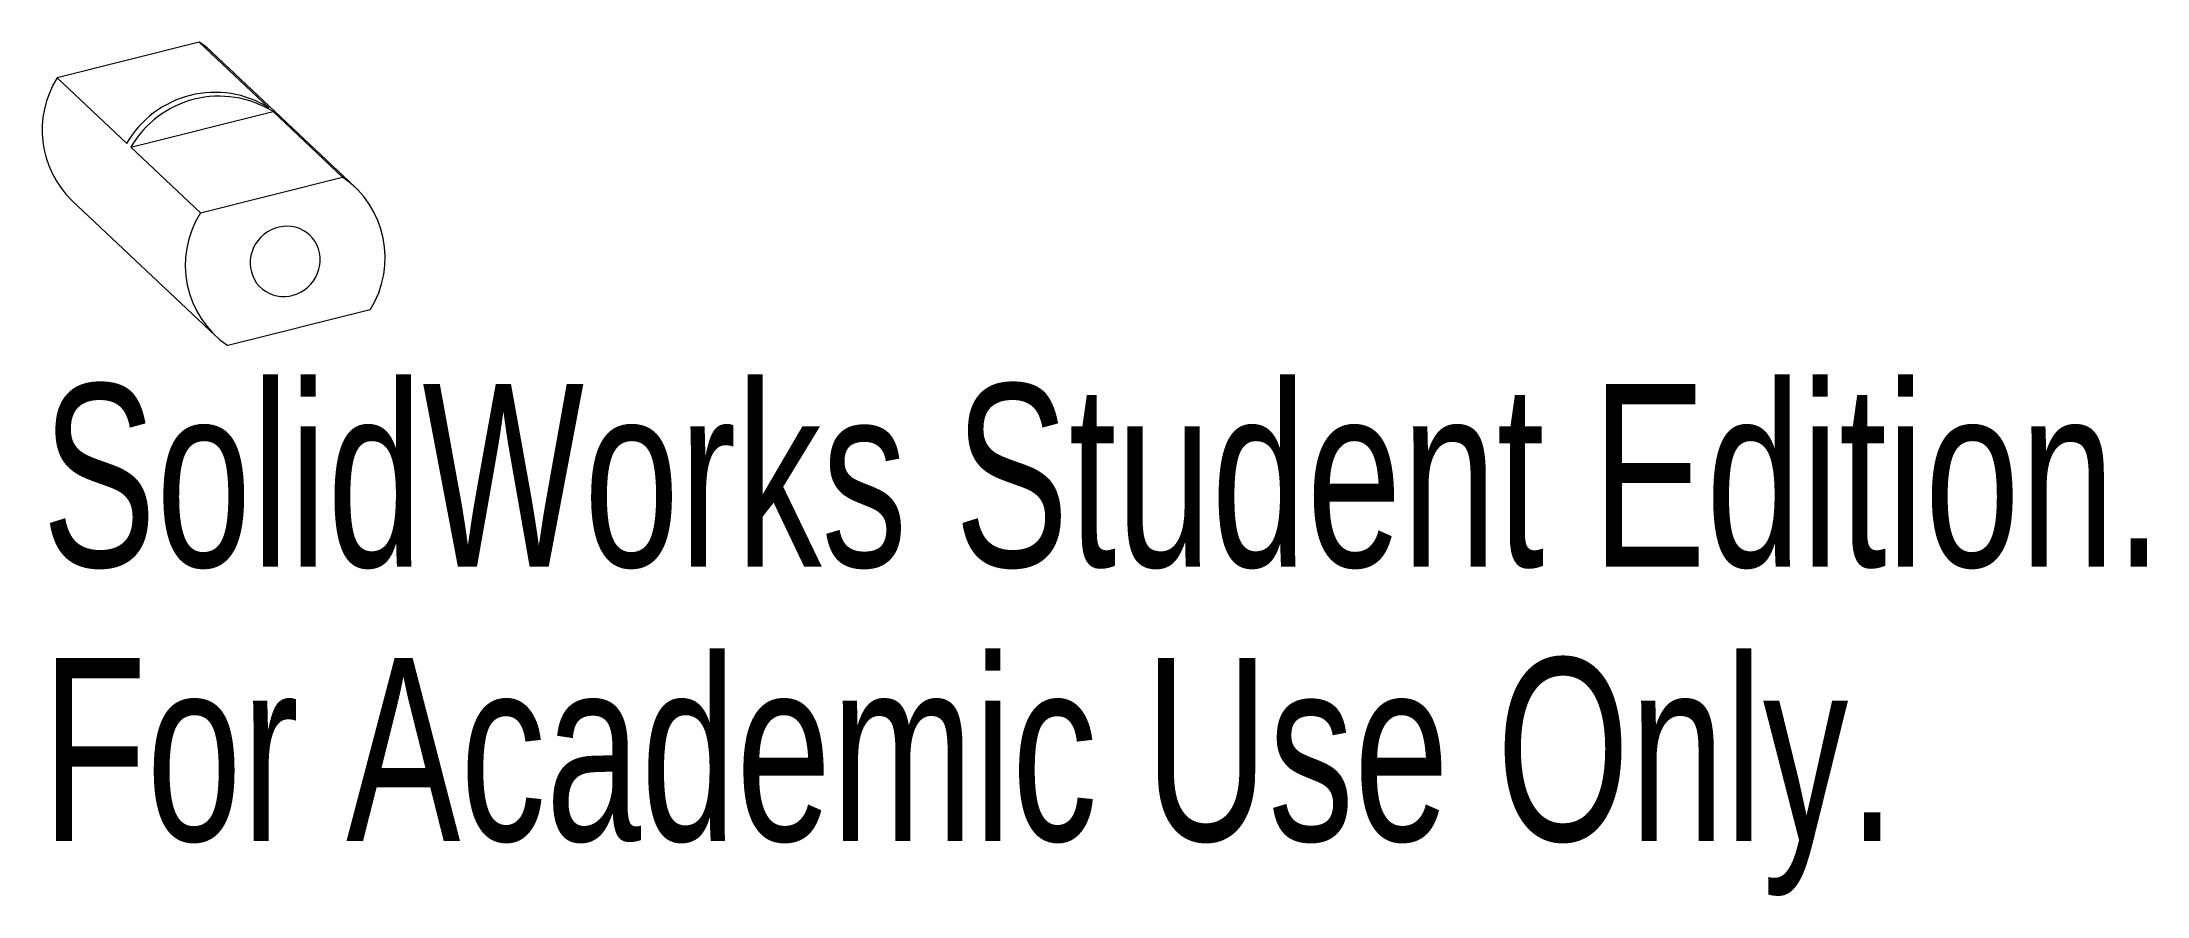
# Model space of a CAD drawing. Header units: inches. Extents: x -0.18 to 2.02, y -0.73 to 0.16.
import ezdxf

# ---------------------------------------------------------------- set-up
doc = ezdxf.new("R2010")
doc.units = ezdxf.units.IN
doc.header["$MEASUREMENT"] = 0
doc.styles.add('SLDTEXTSTYLE0', font='TXT', dxfattribs={"width": 0.7})

msp = doc.modelspace()

# ---------------------------------------------------------------- linework, layer by layer
at = {"color": 7, "linetype": 'Continuous', "lineweight": 15}
for p, q in [((-0.0127, 0.1561), (-0.1608, 0.1189)), ((-0.0127, 0.1561), (0.0598, 0.0877)), ((0.1497, 0.005), (0.0004, 0.1457)), ((-0.1608, 0.1189), (-0.0883, 0.0505)), ((-0.084, 0.0465), (0.0641, 0.0837)), ((0.0641, 0.0837), (0.1366, 0.0154)), ((-0.084, 0.0465), (-0.0115, -0.0219)), ((-0.0115, -0.0219), (0.1366, 0.0154)), ((-0.1454, -0.009), (0.0039, -0.1497)), ((0.1651, -0.1229), (0.017, -0.1601))]:
    msp.add_line(p, q, dxfattribs=at)
at = {"color": 7, "linetype": 'Continuous', "lineweight": 15, "flags": 128}
msp.add_lwpolyline([(0.1125, -0.0634), (0.1114, -0.0592), (0.1098, -0.0553), (0.1078, -0.0516), (0.1053, -0.0482), (0.1024, -0.0451), (0.0991, -0.0424), (0.0955, -0.0401), (0.0917, -0.0383), (0.0876, -0.0369), (0.0834, -0.0361), (0.0792, -0.0358), (0.0748, -0.0359), (0.0705, -0.0366), (0.0663, -0.0378), (0.0623, -0.0395), (0.0584, -0.0416), (0.0548, -0.0442), (0.0515, -0.0471), (0.0486, -0.0505), (0.046, -0.0541), (0.0439, -0.058), (0.0423, -0.0621), (0.0411, -0.0663), (0.0404, -0.0706), (0.0403, -0.0749), (0.0406, -0.0792), (0.0415, -0.0834), (0.0429, -0.0875), (0.0447, -0.0913), (0.047, -0.0949), (0.0497, -0.0982), (0.0528, -0.101), (0.0562, -0.1035), (0.0599, -0.1056), (0.0639, -0.1072), (0.068, -0.1083), (0.0722, -0.1089), (0.0766, -0.1089), (0.0809, -0.1085), (0.0851, -0.1076), (0.0893, -0.1061), (0.0933, -0.1042), (0.097, -0.1019), (0.1005, -0.0991), (0.1036, -0.096), (0.1063, -0.0925), (0.1086, -0.0887), (0.1105, -0.0847), (0.1119, -0.0806), (0.1129, -0.0763), (0.1133, -0.072), (0.1132, -0.0676), (0.1125, -0.0634)], dxfattribs=at)
at = {"color": 7, "linetype": 'Continuous', "lineweight": 15}
for centre, radius, start, end in [((-0.0661, 0.0751), 0.097, 46.6958, 56.5783), ((-0.0736, 0.0645), 0.1027, 148.0434, 225.6793), ((0.0037, -0.0025), 0.1062, 58.1262, 150.0777), ((0.008, -0.0065), 0.1062, 58.1262, 150.0777), ((0.079, -0.0686), 0.1018, 327.7376, 55.5489), ((0.0745, -0.0762), 0.1018, 147.7376, 235.5489)]:
    msp.add_arc(centre, radius, start, end, dxfattribs=at)

# ---------------------------------------------------------------- texts
at = {"color": 7, "linetype": 'Continuous', "char_height": 0.1903, "attachment_point": 1, "style": 'SLDTEXTSTYLE0'}
for s, insert in [('SolidWorks Student Edition.', (-0.1764, -0.2002)), ('For Academic Use Only.', (-0.1764, -0.4857))]:
    msp.add_mtext(s, dxfattribs=dict(at, insert=insert))

doc.saveas('drawing.dxf')
